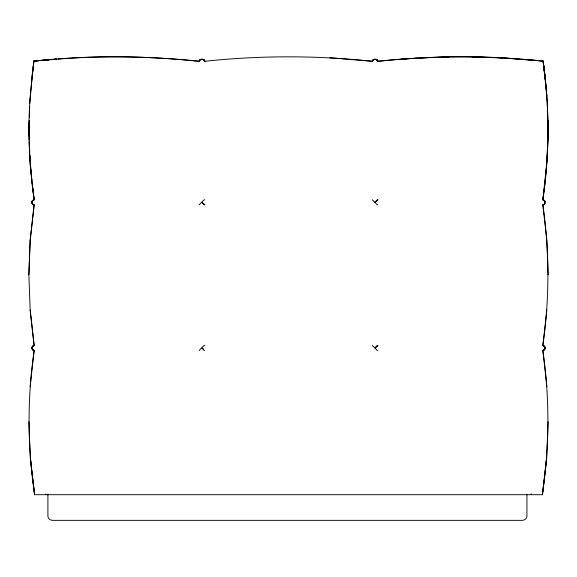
<?xml version="1.0" encoding="UTF-8"?>
<svg xmlns="http://www.w3.org/2000/svg" width="577" height="577" viewBox="0 0 577 577"><rect width="100%" height="100%" fill="white"/><g stroke="black" fill="none" stroke-linecap="round" stroke-linejoin="round"><path stroke-width="0.87" d="M546.859 309.907L542.856 345.45L544.638 346.546L542.856 345.45C549.549 298.864 549.614 251.442 542.856 204.864C545.914 204.626 545.914 200.003 542.856 199.772C549.47 153.814 549.621 107.041 543.101 61.068C488.236 55.37 432.829 55.507 377.971 61.27L376.723 59.799L377.971 61.27C424.845 56.56 472.159 55.031 519.134 59.114M545.07 348.522L545.07 347.477M548.121 421.672L546.693 457.503L542.416 494.698L542.467 493.667C549.535 446.273 549.737 397.971 542.856 350.542C545.914 350.304 545.914 345.681 542.856 345.45L544.767 346.546L545.2 347.477M547.991 120.333C548.446 146.904 546.592 173.468 542.856 199.772L544.638 200.868C545.799 202.397 544.623 204.547 542.856 204.864L546.859 240.357L548.15 274.724M29.138 122.851L29.124 136.222M29.326 117.499L29.701 106.788M29.831 103.218L31.418 83.824M28.879 421.672L30.307 457.503L34.584 494.698L34.533 493.667C27.357 446.273 27.314 397.971 34.144 350.542L32.37 349.446L34.144 350.542L30.098 386.677M30.141 309.907L34.144 345.45L32.427 346.546L34.144 345.45L30.163 309.907L28.879 274.724L30.141 240.357M28.879 274.724L30.184 240.357L34.144 204.864L33.264 204.496M29.925 100.203C27.725 133.431 29.449 166.825 34.144 199.772L32.362 200.868C31.201 202.397 32.377 204.547 34.144 204.864L30.163 240.357M29.845 100.203L33.863 61.032C88.75 55.414 144.156 55.486 199.029 61.27C199.902 58.681 204.027 58.666 204.871 61.27C260.443 55.37 316.557 55.356 372.129 61.27C372.915 59.056 376.125 58.63 377.553 60.448M546.578 164.885L542.856 199.772L544.638 200.868M546.729 163.168L547.876 140.016L547.905 120.333L547.155 100.203M31.612 82.078L31.995 78.573M32.182 76.828L32.564 73.322M32.759 71.577L33.906 61.075L56.467 59.092L33.863 61.032L31.555 80.015M546.715 457.503L542.467 494.698L34.533 494.698L30.329 457.503M31.8 202.844L33.077 204.496L34.144 204.864C31.086 204.64 31.086 200.003 34.144 199.772L32.766 187.503M31.793 347.477L32.225 346.546L34.144 345.45C31.093 345.681 31.086 350.318 34.144 350.542L33.077 350.174L31.8 348.522M31.8 201.806L32.233 200.868L34.144 199.772L31.699 179.497L29.802 155.22M545.2 202.844L543.923 204.496L542.856 204.864L543.736 204.496M545.2 348.522L543.923 350.174L542.856 350.542L546.902 386.677M377.892 204.864L376.853 204.496L375.05 202.318L376.875 200.118L377.892 199.772L375.05 202.318L372.208 199.772M377.892 350.542L376.853 350.174L375.05 347.996L376.875 345.796L377.892 345.45L375.05 347.996L372.208 345.45M199.108 204.864L203.775 200.118L204.792 199.772M199.108 350.542L203.775 345.796L204.792 345.45M200.284 59.712L199.029 61.27C152.155 56.589 104.826 54.995 57.851 59.128M373.384 59.712L372.129 61.27L329.835 57.772M375.05 202.318L377.892 199.772M375.05 347.996L377.892 345.45M34.144 199.772L32.362 200.868M201.359 59.215L199.426 60.34L199.029 61.27C199.678 58.508 204.236 58.493 204.871 61.27L203.623 59.799L204.453 60.448M374.459 59.215L372.526 60.34L372.129 61.27C372.778 58.508 377.336 58.493 377.971 61.27L377.553 60.304L375.656 59.215M33.906 61.075L48.98 59.849M50.754 59.705L56.077 59.272M400.553 59.258L417.459 58.176M420.128 58.003L448.531 56.935M471.95 56.899L502.509 57.981M504.24 58.089L543.108 61.061L545.445 80.015L547.075 100.203M520.916 59.251L543.137 61.032L545.445 80.015M542.856 199.772L544.767 200.868L545.2 201.806M204.792 350.542L203.753 350.174L201.95 347.996L203.537 349.128M202.556 59.215L204.453 60.318L204.871 61.27M545.359 80.015L543.137 61.032L546.917 96.078M31.49 176.108L30.213 164.712L29.838 154.917M31.685 177.86L31.98 180.493M32.182 182.245L32.572 185.751M29.203 141.805L29.723 153.432M29.326 141.567L29.701 151.362M31.93 347.477L31.93 348.522M29.095 120.333L29.124 140.016M531.237 493.869L531.237 494.698M526.924 494.157L526.924 515.643C527.212 518.651 524.291 520.642 521.514 520.353L53.322 520.353C50.538 520.642 47.617 518.651 47.905 515.643L47.905 494.157M45.763 493.869L45.763 494.698M544.565 349.446L542.856 350.542L544.565 349.446M204.792 204.864L203.753 204.496L201.95 202.318L204.792 204.864"/></g></svg>
